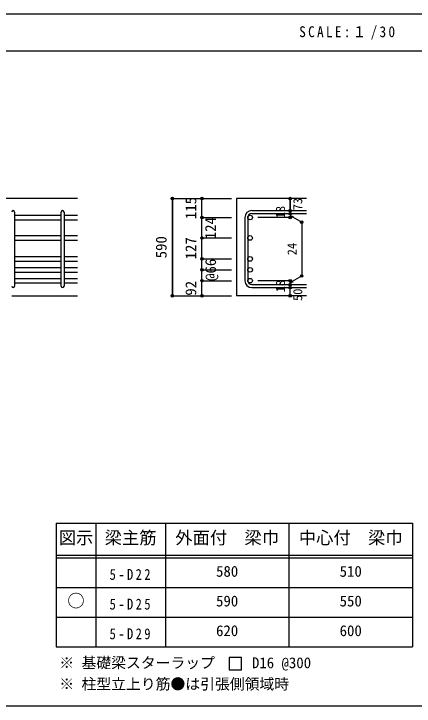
# Model space of a CAD drawing. Units: millimetres at full size, sheet at 1:30, with parts at other scales. Extents: x -5973 to 5954, y -4195 to 4201.
# Drawn here: x 1190 to 3620, y 3 to 4201 of the extents above; entities that cross this region are included whole.
import ezdxf
from ezdxf.enums import TextEntityAlignment as Align

# ---------------------------------------------------------------- set-up
doc = ezdxf.new("R2010")
doc.units = ezdxf.units.MM
doc.header["$LTSCALE"] = 30
doc.header["$PDMODE"] = 32
doc.header["$PDSIZE"] = 15
for name, color, linetype in [('0-1_躯体線', 2, 'Continuous'), ('0-5_基礎梁筋', 7, 'Continuous'), ('0-6_スタラップ筋', 7, 'Continuous'), ('0-D_寸法', 4, 'Continuous'), ('6-7_文字', 7, 'Continuous'), ('6-E_枠', 7, 'Continuous'), ('F-0_枠', 6, 'Continuous')]:
    doc.layers.add(name, color=color, linetype=linetype)
doc.styles.add('ＭＳ ゴシック', font='')
doc.styles.get('ＭＳ ゴシック').set_extended_font_data('MS Gothic')

msp = doc.modelspace()

# ---------------------------------------------------------------- linework, layer by layer
at = {"layer": '0-1_躯体線'}
for p, q in [((1577.44, 3081.03), (-72.56, 3081.03)), ((2967.44, 3081.03), (2542.44, 3081.03)), ((2542.44, 3081.03), (2542.44, 2491.03)), ((1177.44, 2491.03), (1577.44, 2491.03)), ((2967.44, 2491.03), (2542.44, 2491.03))]:
    msp.add_line(p, q, dxfattribs=at)
at = {"layer": '0-5_基礎梁筋'}
for p, q in [((1195.44, 2980.1), (1477.44, 2980.1)), ((1195.44, 2952.1), (1477.44, 2952.1)), ((1495.44, 2980.1), (1577.44, 2980.1)), ((1495.44, 2952.1), (1577.44, 2952.1)), ((1195.44, 2856.03), (1477.44, 2856.03)), ((1495.44, 2856.03), (1577.44, 2856.03)), ((1195.44, 2828.03), (1477.44, 2828.03)), ((1495.44, 2828.03), (1577.44, 2828.03)), ((1195.44, 2729.03), (1477.44, 2729.03)), ((1495.44, 2729.03), (1577.44, 2729.03)), ((1195.44, 2701.03), (1477.44, 2701.03)), ((1495.44, 2701.03), (1577.44, 2701.03)), ((1195.44, 2663.03), (1477.44, 2663.03)), ((1495.44, 2663.03), (1577.44, 2663.03)), ((1195.44, 2635.03), (1477.44, 2635.03)), ((1495.44, 2635.03), (1577.44, 2635.03)), ((1195.44, 2597.03), (1477.44, 2597.03)), ((1195.44, 2569.03), (1477.44, 2569.03)), ((1495.44, 2597.03), (1577.44, 2597.03)), ((1495.44, 2569.03), (1577.44, 2569.03))]:
    msp.add_line(p, q, dxfattribs=at)
at = {"layer": '0-5_基礎梁筋', "color": 3}
for centre in [(2624.44, 2966.1), (2624.44, 2842.03), (2624.44, 2715.03), (2624.44, 2649.03), (2624.44, 2583.03)]:
    msp.add_circle(centre, 14, dxfattribs=at)
at = {"layer": '0-6_スタラップ筋'}
for p, q in [((1195.44, 2999.1), (1195.44, 2550.03)), ((1477.44, 2550.03), (1477.44, 2999.1)), ((1495.44, 2999.1), (1495.44, 2550.03)), ((2634.44, 3008.1), (2967.44, 3008.1)), ((2634.44, 2990.1), (2967.44, 2990.1)), ((2592.44, 2966.1), (2592.44, 2583.03)), ((2610.44, 2966.1), (2610.44, 2583.03)), ((2634.44, 2559.03), (2967.44, 2559.03)), ((2634.44, 2541.03), (2967.44, 2541.03))]:
    msp.add_line(p, q, dxfattribs=at)
for centre, radius, start, end in [((1186.44, 2999.1), 9, 0, 180), ((1486.44, 2999.1), 9, 0, 180), ((2634.44, 2966.1), 42, 90, 180), ((2634.44, 2966.1), 24, 90, 180), ((2634.44, 2583.03), 42, 180, 270), ((2634.44, 2583.03), 24, 180, 270), ((1186.44, 2550.03), 9, 180, 0), ((1486.44, 2550.03), 9, 180, 0)]:
    msp.add_arc(centre, radius, start, end, dxfattribs=at)
at = {"layer": '0-D_寸法'}
for p, q in [((2152.44, 3081.03), (2332.44, 3081.03)), ((2152.44, 3081.03), (2332.44, 3081.03)), ((2152.44, 2491.03), (2152.44, 3081.03)), ((2152.44, 3081.03), (2152.44, 2491.03)), ((2332.44, 3081.03), (2512.44, 3081.03)), ((2332.44, 3081.03), (2512.44, 3081.03)), ((2332.44, 2966.1), (2332.44, 3081.03)), ((2867.44, 3008.1), (2867.44, 3081.03)), ((2867.44, 3081.03), (2867.44, 3008.1)), ((2867.44, 2990.1), (2867.44, 3008.1)), ((2867.44, 2990.1), (2867.44, 2966.1)), ((2332.44, 2966.1), (2512.44, 2966.1)), ((2332.44, 2966.1), (2512.44, 2966.1)), ((2332.44, 2867.03), (2332.44, 2966.1)), ((2867.44, 2966.1), (2671.35, 2966.1)), ((2867.44, 2978.1), (2937.5, 2937.65)), ((2867.44, 2978.1), (2886.76, 2972.93)), ((2937.5, 2937.65), (2937.5, 2611.48)), ((2332.44, 2715.03), (2332.44, 2867.03)), ((2332.44, 2842.03), (2512.44, 2842.03)), ((2332.44, 2842.03), (2512.44, 2842.03)), ((2332.44, 2715.03), (2512.44, 2715.03)), ((2332.44, 2715.03), (2512.44, 2715.03)), ((2332.44, 2583.03), (2332.44, 2715.03)), ((2332.44, 2649.03), (2512.44, 2649.03)), ((2867.44, 2571.03), (2937.5, 2611.48)), ((2332.44, 2583.03), (2512.44, 2583.03)), ((2332.44, 2491.03), (2332.44, 2583.03)), ((2867.44, 2583.03), (2671.35, 2583.03)), ((2867.44, 2559.03), (2867.44, 2583.03)), ((2867.44, 2571.03), (2886.76, 2576.21)), ((2867.44, 2541.03), (2867.44, 2559.03)), ((2867.44, 2491.03), (2867.44, 2541.03)), ((2152.44, 2491.03), (2332.44, 2491.03)), ((2332.44, 2491.03), (2512.44, 2491.03))]:
    msp.add_line(p, q, dxfattribs=at)
for centre, radius in [((2152.44, 3081.03), 8), ((2152.44, 3081.03), 7.2), ((2152.44, 3081.03), 6.4), ((2152.44, 3081.03), 5.6), ((2152.44, 3081.03), 4.8), ((2152.44, 3081.03), 4), ((2152.44, 3081.03), 3.2), ((2152.44, 3081.03), 2.4), ((2152.44, 3081.03), 1.6), ((2152.44, 3081.03), 0.8), ((2332.44, 3081.03), 8), ((2332.44, 3081.03), 7.2), ((2332.44, 3081.03), 6.4), ((2332.44, 3081.03), 5.6), ((2332.44, 3081.03), 4.8), ((2332.44, 3081.03), 4), ((2332.44, 3081.03), 3.2), ((2332.44, 3081.03), 2.4), ((2332.44, 3081.03), 1.6), ((2332.44, 3081.03), 0.8), ((2867.44, 3081.03), 4), ((2867.44, 3081.03), 3.6), ((2867.44, 3081.03), 3.2), ((2867.44, 3081.03), 2.8), ((2867.44, 3081.03), 2.4), ((2867.44, 3081.03), 2), ((2867.44, 3081.03), 1.6), ((2867.44, 3081.03), 1.2), ((2867.44, 3081.03), 0.8), ((2867.44, 3081.03), 0.4), ((2867.44, 3008.1), 4), ((2867.44, 2990.1), 4), ((2867.44, 3008.1), 3.6), ((2867.44, 2990.1), 3.6), ((2867.44, 3008.1), 3.2), ((2867.44, 2990.1), 3.2), ((2867.44, 3008.1), 2.8), ((2867.44, 2990.1), 2.8), ((2867.44, 3008.1), 2.4), ((2867.44, 2990.1), 2.4), ((2867.44, 3008.1), 2), ((2867.44, 2990.1), 2), ((2867.44, 3008.1), 1.6), ((2867.44, 2990.1), 1.6), ((2867.44, 3008.1), 1.2), ((2867.44, 2990.1), 1.2), ((2867.44, 3008.1), 0.8), ((2867.44, 2990.1), 0.8), ((2867.44, 3008.1), 0.4), ((2867.44, 2990.1), 0.4), ((2332.44, 2966.1), 8), ((2332.44, 2966.1), 7.2), ((2332.44, 2966.1), 6.4), ((2332.44, 2966.1), 5.6), ((2332.44, 2966.1), 4.8), ((2332.44, 2966.1), 4), ((2332.44, 2966.1), 3.2), ((2332.44, 2966.1), 2.4), ((2332.44, 2966.1), 1.6), ((2332.44, 2966.1), 0.8), ((2867.44, 2966.1), 4), ((2867.44, 2966.1), 3.6), ((2867.44, 2966.1), 3.2), ((2867.44, 2966.1), 2.8), ((2867.44, 2966.1), 2.4), ((2867.44, 2966.1), 2), ((2867.44, 2966.1), 1.6), ((2867.44, 2966.1), 1.2), ((2867.44, 2966.1), 0.8), ((2867.44, 2966.1), 0.4), ((2937.5, 2937.65), 4), ((2937.5, 2937.65), 3.6), ((2937.5, 2937.65), 3.2), ((2937.5, 2937.65), 2.8), ((2937.5, 2937.65), 2.4), ((2937.5, 2937.65), 2), ((2937.5, 2937.65), 1.6), ((2937.5, 2937.65), 1.2), ((2937.5, 2937.65), 0.8), ((2937.5, 2937.65), 0.4), ((2332.44, 2842.03), 8), ((2332.44, 2842.03), 7.2), ((2332.44, 2842.03), 6.4), ((2332.44, 2842.03), 5.6), ((2332.44, 2842.03), 4.8), ((2332.44, 2842.03), 4), ((2332.44, 2842.03), 3.2), ((2332.44, 2842.03), 2.4), ((2332.44, 2842.03), 1.6), ((2332.44, 2842.03), 0.8), ((2332.44, 2715.03), 8), ((2332.44, 2715.03), 7.2), ((2332.44, 2715.03), 6.4), ((2332.44, 2715.03), 5.6), ((2332.44, 2715.03), 4.8), ((2332.44, 2715.03), 4), ((2332.44, 2715.03), 3.2), ((2332.44, 2715.03), 2.4), ((2332.44, 2715.03), 1.6), ((2332.44, 2715.03), 0.8), ((2332.44, 2649.03), 8), ((2332.44, 2649.03), 7.2), ((2332.44, 2649.03), 6.4), ((2332.44, 2649.03), 5.6), ((2332.44, 2649.03), 4.8), ((2332.44, 2649.03), 4), ((2332.44, 2649.03), 3.2), ((2332.44, 2649.03), 2.4), ((2332.44, 2649.03), 1.6), ((2332.44, 2649.03), 0.8), ((2937.5, 2611.48), 4), ((2937.5, 2611.48), 3.6), ((2937.5, 2611.48), 3.2), ((2937.5, 2611.48), 2.8), ((2937.5, 2611.48), 2.4), ((2937.5, 2611.48), 2), ((2937.5, 2611.48), 1.6), ((2937.5, 2611.48), 1.2), ((2937.5, 2611.48), 0.8), ((2937.5, 2611.48), 0.4), ((2332.44, 2583.03), 8), ((2332.44, 2583.03), 7.2), ((2332.44, 2583.03), 6.4), ((2332.44, 2583.03), 5.6), ((2332.44, 2583.03), 4.8), ((2332.44, 2583.03), 4), ((2332.44, 2583.03), 3.2), ((2332.44, 2583.03), 2.4), ((2332.44, 2583.03), 1.6), ((2332.44, 2583.03), 0.8), ((2867.44, 2583.03), 4), ((2867.44, 2559.03), 4), ((2867.44, 2583.03), 3.6), ((2867.44, 2559.03), 3.6), ((2867.44, 2583.03), 3.2), ((2867.44, 2559.03), 3.2), ((2867.44, 2583.03), 2.8), ((2867.44, 2559.03), 2.8), ((2867.44, 2583.03), 2.4), ((2867.44, 2559.03), 2.4), ((2867.44, 2583.03), 2), ((2867.44, 2559.03), 2), ((2867.44, 2583.03), 1.6), ((2867.44, 2583.03), 1.2), ((2867.44, 2583.03), 0.8), ((2867.44, 2583.03), 0.4), ((2867.44, 2541.03), 4), ((2867.44, 2541.03), 3.6), ((2867.44, 2541.03), 3.2), ((2867.44, 2541.03), 2.8), ((2867.44, 2541.03), 2.4), ((2867.44, 2541.03), 2), ((2867.44, 2559.03), 1.6), ((2867.44, 2541.03), 1.6), ((2867.44, 2559.03), 1.2), ((2867.44, 2541.03), 1.2), ((2867.44, 2559.03), 0.8), ((2867.44, 2541.03), 0.8), ((2867.44, 2559.03), 0.4), ((2867.44, 2541.03), 0.4), ((2152.44, 2491.03), 7.2), ((2152.44, 2491.03), 6.4), ((2152.44, 2491.03), 5.6), ((2152.44, 2491.03), 4.8), ((2152.44, 2491.03), 4), ((2152.44, 2491.03), 3.2), ((2152.44, 2491.03), 2.4), ((2152.44, 2491.03), 1.6), ((2152.44, 2491.03), 0.8), ((2332.44, 2491.03), 7.2), ((2332.44, 2491.03), 6.4), ((2332.44, 2491.03), 5.6), ((2332.44, 2491.03), 4.8), ((2332.44, 2491.03), 4), ((2332.44, 2491.03), 3.2), ((2332.44, 2491.03), 2.4), ((2332.44, 2491.03), 1.6), ((2332.44, 2491.03), 0.8), ((2867.44, 2491.03), 4), ((2867.44, 2491.03), 3.6), ((2867.44, 2491.03), 3.2), ((2867.44, 2491.03), 2.8), ((2867.44, 2491.03), 2.4), ((2867.44, 2491.03), 2), ((2867.44, 2491.03), 1.6), ((2867.44, 2491.03), 1.2), ((2867.44, 2491.03), 0.8), ((2867.44, 2491.03), 0.4)]:
    msp.add_circle(centre, radius, dxfattribs=at)
at = {"layer": '0-D_寸法', "color": 7}
for p in [(2152.44, 3081.03), (2152.44, 3081.03), (2332.44, 3081.03), (2867.44, 3081.03), (2867.44, 3008.1), (2867.44, 2990.1), (2332.44, 2966.1), (2867.44, 2966.1), (2937.5, 2937.65), (2332.44, 2842.03), (2332.44, 2715.03), (2332.44, 2649.03), (2332.44, 2649.03), (2937.5, 2611.48), (2332.44, 2583.03), (2332.44, 2583.03), (2867.44, 2583.03), (2867.44, 2583.03), (2867.44, 2559.03), (2867.44, 2541.03), (2152.44, 2491.03), (2152.44, 2491.03), (2332.44, 2491.03), (2867.44, 2491.03)]:
    msp.add_point(p, dxfattribs=at)
at = {"layer": '6-7_文字'}
msp.add_lwpolyline([(2497.94, 223.12), (2572.94, 223.12), (2572.94, 298.12), (2497.94, 298.12)], close=True, dxfattribs=at)
at = {"layer": '6-E_枠', "color": 3}
for p, q in [((1447.71, 1112.77), (1447.71, 362.77)), ((1447.71, 1112.77), (3610.24, 1112.77)), ((1447.71, 1112.77), (1447.71, 362.77)), ((3610.24, 1112.77), (3610.24, 362.77)), ((1447.71, 362.77), (3610.24, 362.77))]:
    msp.add_line(p, q, dxfattribs=at)
at = {"layer": '6-E_枠'}
for p, q in [((1687.71, 1112.77), (1687.71, 362.77)), ((2110.24, 1112.77), (2110.24, 362.77)), ((2860.24, 1112.77), (2860.24, 362.77)), ((1447.71, 917.77), (3610.24, 917.77)), ((1447.71, 902.77), (3610.24, 902.77)), ((1447.71, 722.77), (3610.24, 722.77)), ((1447.71, 542.77), (3610.24, 542.77))]:
    msp.add_line(p, q, dxfattribs=at)
at = {"layer": 'F-0_枠'}
msp.add_line((-5972.88, 4201.15), (5954.1, 4201.15), dxfattribs=at)
at = {"layer": 'F-0_枠', "color": 2}
for p, q in [((-5972.88, 3976.15), (3723.6, 3976.15)), ((3723.6, 2.95), (-5972.88, 2.95))]:
    msp.add_line(p, q, dxfattribs=at)

# ---------------------------------------------------------------- texts
at = {"layer": '0-D_寸法', "style": 'ＭＳ ゴシック'}
for s, height, p in [('115', 65.98, (2317.44, 2956.07)), ('73', 54.99, (2957.44, 3009.83)), ('18', 54.99, (2852.44, 2961.6)), ('124', 65.98, (2436.91, 2834.22)), ('590', 65.98, (2137.44, 2718.53)), ('127', 65.98, (2317.41, 2711.92)), ('24', 54.99, (2922.5, 2737.07)), ('@66', 65.98, (2437.44, 2581.53)), ('92', 65.98, (2317.44, 2492.03)), ('18', 54.99, (2852.44, 2512.53)), ('50', 54.99, (2957.44, 2460.03))]:
    msp.add_text(s, height=height, rotation=90, dxfattribs=at).set_placement(p, align=Align.BOTTOM_LEFT)
at = {"layer": '6-7_文字', "color": 2, "style": 'ＭＳ ゴシック'}
for s, p in [('図示', (1462.71, 962.77)), ('梁主筋', (1741.48, 962.77)), ('外面付\u3000梁巾', (2170.24, 962.77)), ('中心付\u3000梁巾', (2920.24, 962.77)), ('○', (1515.21, 580.27))]:
    msp.add_text(s, height=76.98, dxfattribs=at).set_placement(p, align=Align.BOTTOM_LEFT)
at = {"layer": '6-7_文字', "style": 'ＭＳ ゴシック'}
for s, p in [('580', (2417.74, 767.77)), ('510', (3167.74, 767.77)), ('590', (2417.74, 587.77)), ('550', (3167.74, 587.77)), ('620', (2417.74, 407.77)), ('600', (3167.74, 407.77)), ('※ 基礎梁スターラップ     D16 @300', (1466.27, 213.19)), ('※ 柱型立上り筋●は引張側領域時', (1466.27, 84.68))]:
    msp.add_text(s, height=65.98, dxfattribs=at).set_placement(p, align=Align.BOTTOM_LEFT)
at = {"layer": '6-7_文字', "color": 2, "insert": (2922.26, 4043.65), "char_height": 65.98, "attachment_point": 7, "style": 'ＭＳ ゴシック'}
msp.add_mtext('\\T1.34;\\W0.9;SCALE:１/30', dxfattribs=at)
at = {"layer": '6-7_文字', "char_height": 65.98, "attachment_point": 7, "style": 'ＭＳ ゴシック'}
for s, insert in [('\\T1.38;\\W0.85;5-D22', (1771.48, 767.77)), ('\\T1.38;\\W0.85;5-D25', (1771.48, 587.77)), ('\\T1.38;\\W0.85;5-D29', (1771.48, 407.77))]:
    msp.add_mtext(s, dxfattribs=dict(at, insert=insert))

doc.saveas('drawing.dxf')
